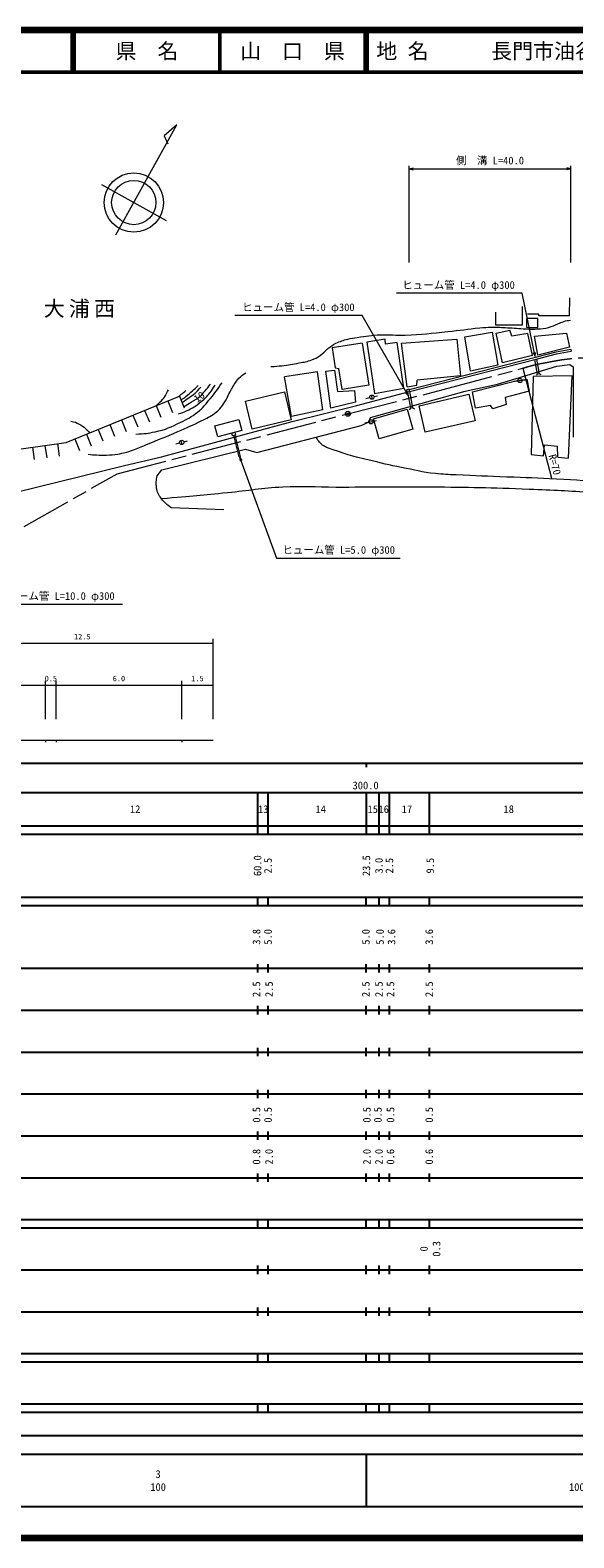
# Model space of a CAD drawing. Units: millimetres, scale not verified. Extents: x 40000 to 680000, y 20000 to 380000.
# Drawn here: x 287718 to 417583, y 20000 to 380000 of the extents above; entities that cross this region are included whole.
import ezdxf
from ezdxf.enums import TextEntityAlignment as Align

# ---------------------------------------------------------------- set-up
doc = ezdxf.new("R2010")
doc.units = ezdxf.units.MM
doc.header["$LTSCALE"] = 1000
doc.header["$PDMODE"] = 32
doc.header["$PDSIZE"] = 500
doc.linetypes.add('CHAIN', pattern=[18.5, 12, -1.5, 3.5, -1.5])
for name, color, linetype, lineweight in [('M-BGD', 7, 'Continuous', 13), ('M-BGD-HTXT', 7, 'Continuous', 13), ('M-BGD-OTRS1', 7, 'Continuous', 13), ('M-BMK', 2, 'CHAIN', 13), ('M-BMK-SRVR', 3, 'Continuous', 13), ('M-STR-HTXT', 7, 'Continuous', 13), ('M-TTL', 2, 'Continuous', 140), ('M-TTL-BAND', 7, 'Continuous', 25), ('M-TTL-LINE', 7, 'Continuous', 50), ('M-TTL-TXT', 7, 'Continuous', 13)]:
    doc.layers.add(name, color=color, linetype=linetype, lineweight=lineweight)
doc.styles.add('ＭＳ ゴシック', font='')
doc.styles.get('ＭＳ ゴシック').set_extended_font_data('MS Gothic')

msp = doc.modelspace()

# ---------------------------------------------------------------- linework, layer by layer
at = {"layer": 'M-BGD'}
for p, q in [((405306, 309642), (405306, 314046)), ((416567, 311779), (416596, 316091)), ((398855, 312635), (398855, 309642)), ((398855, 309642), (405306, 309642)), ((408945, 311165), (406297, 311157)), ((406297, 311157), (406304, 308981)), ((409214, 312175), (406521, 312167)), ((408953, 308990), (408945, 311165)), ((409215, 311759), (409214, 312175)), ((416567, 311779), (409215, 311759)), ((372503, 306194), (368133, 305495)), ((372565, 305016), (372503, 306194)), ((376454, 305236), (389612, 306254)), ((389612, 306254), (390491, 297451)), ((391524, 306764), (398094, 307849)), ((392881, 298546), (391524, 306764)), ((398094, 307849), (399391, 299995)), ((399032, 307675), (402279, 308329)), ((400577, 300565), (399032, 307675)), ((402804, 306916), (402279, 308329)), ((406568, 307603), (402804, 306916)), ((406304, 308981), (408953, 308990)), ((407685, 302299), (406568, 307603)), ((408144, 306913), (415849, 307664)), ((408968, 302359), (408144, 306913)), ((415849, 307664), (416581, 304321)), ((367020, 305299), (359820, 304125)), ((359820, 304125), (360598, 299348)), ((367020, 305299), (368647, 295267)), ((368133, 305495), (369936, 293216)), ((375357, 305429), (372565, 305016)), ((376971, 294509), (375357, 305429)), ((377794, 294799), (376454, 305236)), ((416581, 304321), (408968, 302359)), ((416888, 303822), (416974, 303330)), ((358315, 298536), (360437, 298831)), ((360437, 298831), (361147, 293724)), ((360598, 299348), (361469, 299245)), ((362282, 294234), (361469, 299245)), ((399391, 299995), (392881, 298546)), ((399351, 295498), (413550, 299775)), ((407685, 302299), (400577, 300565)), ((413550, 299775), (416608, 300170)), ((416608, 300170), (417427, 299632)), ((417427, 299632), (417427, 282792)), ((356367, 298383), (348492, 297196)), ((350170, 287778), (348492, 297196)), ((357649, 289345), (356367, 298383)), ((359532, 289776), (358315, 298536)), ((368647, 295267), (362282, 294234)), ((377794, 294799), (380110, 295215)), ((380110, 295215), (380142, 296417)), ((390491, 297451), (380142, 296417)), ((391652, 293830), (399351, 295498)), ((393404, 293643), (403086, 296082)), ((403086, 296082), (406353, 296633)), ((404206, 296248), (403204, 296104)), ((404206, 296248), (405194, 296403)), ((405194, 296403), (406091, 296531)), ((406353, 296633), (406920, 293833)), ((407846, 297273), (407426, 278654)), ((417172, 297464), (407846, 297273)), ((416323, 277775), (417172, 297464)), ((296351, 281579), (323386, 292625)), ((323386, 292625), (324520, 289848)), ((339182, 291404), (348451, 293621)), ((348451, 293621), (350041, 286974)), ((361147, 293724), (365196, 293932)), ((365196, 293932), (365442, 291133)), ((365752, 290378), (378364, 293717)), ((368861, 292242), (367878, 292000)), ((369015, 287478), (391652, 293830)), ((369461, 291891), (369223, 292863)), ((369829, 292492), (370709, 292708)), ((369936, 293216), (376971, 294509)), ((378209, 294303), (377623, 294148)), ((377623, 294148), (377778, 293562)), ((377778, 293562), (378364, 293717)), ((378364, 293717), (378209, 294303)), ((380609, 290315), (392528, 293064)), ((392528, 293064), (393986, 286742)), ((394070, 289730), (393404, 293643)), ((406920, 293833), (401156, 292280)), ((401156, 292280), (401399, 290606)), ((312277, 288086), (313412, 285309)), ((315054, 289221), (316189, 286444)), ((317831, 290356), (318966, 287579)), ((320609, 291491), (321743, 288713)), ((340772, 284757), (339182, 291404)), ((357649, 289345), (350170, 287778)), ((350295, 286574), (365752, 290378)), ((365442, 291133), (359532, 289776)), ((369755, 287194), (377733, 289471)), ((377733, 289471), (379090, 284719)), ((382067, 283993), (380609, 290315)), ((397681, 290367), (394070, 289730)), ((398217, 289559), (397681, 290367)), ((401399, 290606), (398217, 289559)), ((303946, 284682), (305081, 281905)), ((306723, 285817), (307858, 283040)), ((309500, 286952), (310635, 284174)), ((319126, 278089), (350295, 286574)), ((331864, 285547), (337566, 287065)), ((332568, 282902), (331864, 285547)), ((338270, 284421), (332568, 282902)), ((337566, 287065), (338270, 284421)), ((350041, 286974), (340772, 284757)), ((341879, 279157), (366821, 285596)), ((366821, 285596), (368720, 286437)), ((368612, 286371), (367623, 286157)), ((368612, 286371), (369587, 286595)), ((368720, 286437), (369015, 287478)), ((369587, 286595), (370473, 286786)), ((371111, 282442), (369755, 287194)), ((379090, 284719), (371111, 282442)), ((393986, 286742), (382067, 283993)), ((250495, 275107), (296351, 281579)), ((291246, 280858), (291666, 277888)), ((294217, 281278), (294636, 278307)), ((298392, 282413), (299526, 279636)), ((301169, 283547), (302304, 280770)), ((323453, 281416), (322476, 281151)), ((324062, 281080), (323800, 282045)), ((324415, 281689), (325290, 281925)), ((335905, 283791), (336581, 283971)), ((336081, 283129), (335905, 283791)), ((336757, 283309), (336081, 283129)), ((336581, 283971), (336757, 283309)), ((410334, 278367), (410538, 281004)), ((410538, 281004), (413672, 280694)), ((288276, 280439), (288695, 277469)), ((310248, 276072), (319126, 278089)), ((319139, 275036), (339122, 279954)), ((339122, 279954), (341879, 279157)), ((407426, 278654), (410334, 278367)), ((413773, 278027), (413672, 280694)), ((413773, 278027), (416323, 277775)), ((284088, 269596), (310248, 276072)), ((318062, 273574), (319139, 275036)), ((334003, 265493), (321394, 265959))]:
    msp.add_line(p, q, dxfattribs=at)
for points in [[(378236, 294201), (408744, 301965), (413366, 303205), (416888, 303822)], [(378364, 293717), (408871, 301482), (413474, 302716), (416974, 303330)]]:
    msp.add_lwpolyline(points, dxfattribs=at)
for centre in [(404699, 296336), (369342, 292377), (369097, 286493), (323931, 281562)]:
    msp.add_circle(centre, 500, dxfattribs=at)
for points, knots in [([(345194, 299664), (346460, 299738), (346814, 299771), (347847, 299882), (349477, 300057), (350384, 300215), (351991, 300536), (353179, 300774), (353872, 300839), (355008, 301263), (355823, 301568), (356263, 301810), (356971, 302317), (357755, 302880), (358062, 303360), (358824, 303953), (359536, 304507), (359950, 304811), (360751, 305225), (361796, 305765), (362456, 305913), (363586, 306243), (364444, 306494), (364955, 306513), (365839, 306643), (367996, 306958), (369207, 307196), (371387, 307260), (373707, 307330), (375010, 307117), (377329, 307206), (381300, 307359), (383515, 307640), (387470, 308024), (390459, 308314), (392116, 308646), (395107, 308910), (396234, 309010), (396867, 309064), (397998, 309088), (399455, 309119), (400272, 309032), (401727, 308960), (403432, 308875), (404382, 308732), (406089, 308669), (407195, 308628), (407818, 308583), (408924, 308645), (409965, 308703), (410551, 308790), (411565, 309032), (412468, 309248), (412930, 309517), (413794, 309856), (414350, 310075), (414634, 310269), (415205, 310445), (415807, 310631), (416054, 310661), (416788, 310757)], [0, 0, 0, 0, 1, 1, 1, 2, 2, 2, 3, 3, 3, 4, 4, 4, 5, 5, 5, 6, 6, 6, 7, 7, 7, 8, 8, 8, 9, 9, 9, 10, 10, 10, 11, 11, 11, 12, 12, 12, 13, 13, 13, 14, 14, 14, 15, 15, 15, 16, 16, 16, 17, 17, 17, 18, 18, 18, 19, 19, 19, 20, 20, 20, 20]), ([(301550, 278734), (302505, 278637), (302769, 278613), (303553, 278573), (304486, 278524), (305011, 278512), (305944, 278540), (307002, 278573), (307599, 278605), (308642, 278783), (310055, 279024), (310845, 279223), (312196, 279704), (313500, 280168), (314193, 280527), (315473, 281054), (318398, 282261), (320059, 282882), (322961, 284144), (325221, 285127), (326495, 285665), (328703, 286761), (329964, 287387), (330684, 287733), (331832, 288548), (332330, 288901), (332593, 289131), (332995, 289590), (333514, 290180), (333759, 290552), (334183, 291213), (334677, 291985), (334844, 292481), (335285, 293285), (335811, 294244), (336043, 294822), (336666, 295720), (337109, 296358), (337357, 296733), (337938, 297247), (338396, 297651), (338605, 297793), (339211, 298156)], [0, 0, 0, 0, 1, 1, 1, 2, 2, 2, 3, 3, 3, 4, 4, 4, 5, 5, 5, 6, 6, 6, 7, 7, 7, 8, 8, 8, 9, 9, 9, 10, 10, 10, 11, 11, 11, 12, 12, 12, 13, 13, 13, 14, 14, 14, 14]), ([(312948, 283565), (315068, 283643), (315810, 283725), (317600, 284098), (320084, 284616), (321405, 285258), (323682, 286376), (325306, 287173), (326232, 287637), (327656, 288751), (329043, 289836), (329626, 290673), (330758, 292022), (331942, 293433), (332311, 293991), (333544, 295826)], [0, 0, 0, 0, 1, 1, 1, 2, 2, 2, 3, 3, 3, 4, 4, 4, 5, 5, 5, 5]), ([(323149, 288363), (324050, 288657), (324332, 288783), (325064, 289114), (326528, 289777), (327307, 290280), (328553, 291295), (329461, 292035), (329939, 292505), (330661, 293428), (331182, 294093), (331364, 294363), (331873, 295221)], [0, 0, 0, 0, 1, 1, 1, 2, 2, 2, 3, 3, 3, 4, 4, 4, 4]), ([(324424, 290083), (325324, 290639), (325557, 290785), (326275, 291247), (327096, 291775), (327620, 291990), (328359, 292628), (328861, 293061), (329086, 293364), (329522, 293864), (330045, 294463), (330206, 294688), (330782, 295463)], [0, 0, 0, 0, 1, 1, 1, 2, 2, 2, 3, 3, 3, 4, 4, 4, 4]), ([(317831, 290356), (318405, 290824), (318590, 290979), (319013, 291440), (319458, 291924), (319681, 292224), (320031, 292781), (320346, 293283), (320445, 293483), (320742, 294122)], [0, 0, 0, 0, 1, 1, 1, 2, 2, 2, 3, 3, 3, 3]), ([(323208, 292553), (323505, 292790), (323581, 292852), (323817, 293045), (324248, 293397), (324382, 293514), (324907, 293961)], [0, 0, 0, 0, 1, 1, 1, 2, 2, 2, 2]), ([(323774, 291676), (324333, 292073), (324487, 292189), (324929, 292539), (325556, 293036), (325876, 293352), (326469, 293888), (327005, 294373), (327176, 294533), (327826, 295148)], [0, 0, 0, 0, 1, 1, 1, 2, 2, 2, 3, 3, 3, 3]), ([(324026, 291059), (324815, 291631), (325015, 291776), (325645, 292240), (326234, 292673), (326602, 292869), (327147, 293355), (327708, 293854), (327891, 294078), (328456, 294760)], [0, 0, 0, 0, 1, 1, 1, 2, 2, 2, 3, 3, 3, 3]), ([(297472, 286671), (298374, 286421), (298706, 286335), (299421, 285949), (300089, 285588), (300452, 285340), (301004, 284818), (301378, 284465), (301517, 284315), (301892, 283843)], [0, 0, 0, 0, 1, 1, 1, 2, 2, 2, 3, 3, 3, 3]), ([(560536, 272025), (554675, 271296), (553125, 271112), (548396, 270374), (544217, 269722), (541884, 269300), (537724, 268534), (533639, 267782), (531374, 267242), (527297, 266448), (524520, 265908), (522940, 265727), (520182, 265099), (517519, 264492), (516112, 263804), (513435, 263259), (510407, 262642), (508655, 262625), (505584, 262278), (503097, 261996), (501708, 261638), (499205, 261664), (494872, 261710), (492471, 262276), (488165, 262768), (480447, 263651), (476133, 264234), (468435, 265278), (462643, 266063), (459413, 266608), (453633, 267486), (446089, 268632), (441871, 269325), (434333, 270512), (431106, 271020), (429320, 271465), (426073, 271820), (421156, 272358), (418387, 272527), (413448, 272812), (408820, 273078), (406222, 273113), (401590, 273303), (396863, 273496), (394212, 273551), (389487, 273793), (387537, 273893), (386439, 273906), (384498, 274120), (381303, 274473), (379555, 274968), (376402, 275592), (373384, 276190), (371701, 276570), (368715, 277310), (364758, 278290), (362534, 278867), (358710, 280281), (358365, 280409), (358188, 280524), (357874, 280717), (356942, 281292), (356715, 281800), (355998, 282802)], [0, 0, 0, 0, 1, 1, 1, 2, 2, 2, 3, 3, 3, 4, 4, 4, 5, 5, 5, 6, 6, 6, 7, 7, 7, 8, 8, 8, 9, 9, 9, 10, 10, 10, 11, 11, 11, 12, 12, 12, 13, 13, 13, 14, 14, 14, 15, 15, 15, 16, 16, 16, 17, 17, 17, 18, 18, 18, 19, 19, 19, 20, 20, 20, 21, 21, 21, 21]), ([(321394, 265959), (320737, 266457), (320532, 266601), (320037, 267079), (319656, 267447), (319446, 267659), (319111, 268069), (318818, 268430), (318640, 268628), (318422, 269039), (318164, 269523), (318104, 269838), (317976, 270371), (317877, 270788), (317870, 271032), (317847, 271459), (317817, 272016), (317833, 272334), (317922, 272885), (317966, 273156), (317982, 273256), (318062, 273574)], [0, 0, 0, 0, 1, 1, 1, 2, 2, 2, 3, 3, 3, 4, 4, 4, 5, 5, 5, 6, 6, 6, 7, 7, 7, 7]), ([(319040, 268160), (326726, 268830), (328685, 268995), (334860, 269601), (340017, 270107), (342881, 270682), (348054, 270964), (352988, 271233), (355762, 270914), (360703, 270909), (369562, 270901), (374525, 271057), (383383, 270964), (392572, 270868), (397721, 270785), (406904, 270432), (412851, 270204), (416185, 270068), (422115, 269574), (429045, 268996), (432905, 268407), (439780, 267366), (444937, 266585), (447772, 265833), (452906, 264912), (459845, 263667), (463721, 262890), (470693, 261845), (479010, 260600), (483659, 259744), (492038, 259024), (495330, 258741), (497187, 258395), (500486, 258579), (505178, 258841), (507794, 259265), (512426, 260051), (516738, 260783), (519112, 261413), (523385, 262341), (527512, 263238), (529800, 263852), (533935, 264713), (538995, 265767), (541829, 266380), (546938, 267166), (550949, 267783), (553235, 267859), (557242, 268502), (558511, 268706), (558927, 268765), (560487, 269046)], [0, 0, 0, 0, 1, 1, 1, 2, 2, 2, 3, 3, 3, 4, 4, 4, 5, 5, 5, 6, 6, 6, 7, 7, 7, 8, 8, 8, 9, 9, 9, 10, 10, 10, 11, 11, 11, 12, 12, 12, 13, 13, 13, 14, 14, 14, 15, 15, 15, 16, 16, 16, 17, 17, 17, 17])]:
    msp.add_open_spline(points, degree=3, knots=knots, dxfattribs=at)
at = {"layer": 'M-BGD-HTXT'}
for p, q in [((331425, 215496), (331425, 234638)), ((268925, 233638), (331425, 233638)), ((271425, 223638), (291425, 223638)), ((291425, 215496), (291425, 224638)), ((291425, 223638), (293925, 223638)), ((293925, 215496), (293925, 224638)), ((293925, 223638), (323925, 223638)), ((323925, 215496), (323925, 224638)), ((323925, 223638), (331425, 223638)), ((271425, 210496), (291425, 210496)), ((291425, 210496), (291425, 209996)), ((291425, 210496), (293925, 210496)), ((293925, 210496), (293925, 209996)), ((293925, 210496), (323925, 210496)), ((323925, 210496), (323925, 209996)), ((323925, 210496), (331425, 210496))]:
    msp.add_line(p, q, dxfattribs=at)
at = {"layer": 'M-BGD-OTRS1'}
for p, q in [((408879, 297882), (408277, 301330)), ((409372, 297968), (408763, 301454)), ((408879, 297882), (408680, 297580)), ((409372, 297968), (408879, 297882)), ((409372, 297968), (409662, 297774)), ((377814, 293572), (378555, 289711)), ((378299, 293700), (379046, 289805)), ((378555, 289711), (378282, 289340)), ((379046, 289805), (378555, 289711)), ((379046, 289805), (379482, 289574)), ((336280, 283182), (337593, 278136)), ((336570, 283260), (337883, 278211))]:
    msp.add_line(p, q, dxfattribs=at)
at = {"layer": 'M-BMK'}
for p, q in [((386398, 294166), (405326, 299275)), ((363621, 288400), (386398, 294166)), ((308496, 274080), (363621, 288400)), ((286313, 261475), (308496, 274080))]:
    msp.add_line(p, q, dxfattribs=at)
msp.add_open_spline([(405326, 299275), (406325, 299590), (406609, 299664), (407439, 299886), (409145, 300343), (410130, 300483), (411865, 300812), (413433, 301110), (414313, 301280), (415898, 301472), (417319, 301644), (418119, 301716), (419549, 301779), (420837, 301836), (421560, 301784), (422848, 301738), (426079, 301624), (427883, 301433), (431105, 301176), (433099, 301016), (434213, 300893), (436200, 300657), (438855, 300341), (440330, 300062), (442984, 299736), (447674, 299160), (450311, 298924), (455003, 298367), (456103, 298236), (456719, 298163), (457816, 298010), (459429, 297786), (460332, 297649), (461934, 297357), (463787, 297020), (464819, 296803), (466661, 296411), (468587, 296000), (469666, 295771), (471581, 295312), (474040, 294723), (475418, 294387), (477852, 293701), (480043, 293084), (481239, 292634), (483411, 291958), (485814, 291211), (487149, 290755), (489566, 290056), (491894, 289383), (493186, 288937), (495563, 288469), (497020, 288182), (497847, 288067), (499325, 287924), (501711, 287692), (503050, 287593), (505443, 287458), (506121, 287420), (506338, 287405), (507178, 287367)], degree=3, knots=[0, 0, 0, 0, 1, 1, 1, 2, 2, 2, 3, 3, 3, 4, 4, 4, 5, 5, 5, 6, 6, 6, 7, 7, 7, 8, 8, 8, 9, 9, 9, 10, 10, 10, 11, 11, 11, 12, 12, 12, 13, 13, 13, 14, 14, 14, 15, 15, 15, 16, 16, 16, 17, 17, 17, 18, 18, 18, 19, 19, 19, 20, 20, 20, 20], dxfattribs=at)
at = {"layer": 'M-BMK-SRVR'}
for p, q in [((308206, 331109), (322736, 357356)), ((322736, 357356), (319756, 354772)), ((319756, 354772), (320603, 352822)), ((304764, 343109), (320203, 334562))]:
    msp.add_line(p, q, dxfattribs=at)
for centre, radius in [((312483, 338835), 7059), ((312483, 338835), 5294), ((363621, 288400), 600)]:
    msp.add_circle(centre, radius, dxfattribs=at)
msp.add_point((363621, 288400), dxfattribs=at)
at = {"layer": 'M-STR-HTXT'}
for p, q in [((378236, 324511), (378236, 347600)), ((378236, 346911), (379236, 347161)), ((378236, 346911), (416888, 346911)), ((378236, 346911), (379236, 346661)), ((416888, 346911), (415888, 347161)), ((416888, 346911), (415888, 346661)), ((416888, 324511), (416888, 347600)), ((405239, 317181), (375244, 317181)), ((408379, 302037), (405239, 317181)), ((367011, 311874), (336626, 311874)), ((377972, 292748), (367011, 311874)), ((408379, 302037), (407931, 302965)), ((408379, 302037), (408421, 303067)), ((405357, 299264), (412275, 273017)), ((377972, 292748), (377258, 293492)), ((377972, 292748), (377692, 293740)), ((337739, 278097), (346579, 253926)), ((337739, 278097), (337848, 277072)), ((337739, 278097), (338318, 277243)), ((346579, 253926), (376078, 253926)), ((278829, 242922), (309742, 242922))]:
    msp.add_line(p, q, dxfattribs=at)
at = {"layer": 'M-TTL'}
for p, q in [((680000, 380000), (40000, 380000)), ((40000, 20000), (680000, 20000))]:
    msp.add_line(p, q, dxfattribs=at)
at = {"layer": 'M-TTL-BAND'}
for p, q in [((40000, 205000), (579000, 205000)), ((368000, 205000), (368000, 204000)), ((68000, 198000), (579000, 198000)), ((342000, 198000), (342000, 188000)), ((344500, 198000), (344500, 188000)), ((368000, 198000), (368000, 188000)), ((371000, 198000), (371000, 188000)), ((373500, 198000), (373500, 188000)), ((383000, 198000), (383000, 188000)), ((40000, 190000), (579000, 190000)), ((40000, 188000), (579000, 188000)), ((40000, 173000), (579000, 173000)), ((342000, 173000), (342000, 171000)), ((344500, 173000), (344500, 171000)), ((368000, 171000), (368000, 173000)), ((371000, 173000), (371000, 171000)), ((373500, 173000), (373500, 171000)), ((383000, 173000), (383000, 171000)), ((40000, 171000), (579000, 171000)), ((40000, 156000), (579000, 156000)), ((342000, 157000), (342000, 155000)), ((344500, 157000), (344500, 155000)), ((368000, 155000), (368000, 157000)), ((371000, 157000), (371000, 155000)), ((373500, 157000), (373500, 155000)), ((383000, 157000), (383000, 155000)), ((46000, 146000), (579000, 146000)), ((342000, 147000), (342000, 145000)), ((344500, 147000), (344500, 145000)), ((368000, 145000), (368000, 147000)), ((371000, 147000), (371000, 145000)), ((373500, 147000), (373500, 145000)), ((383000, 147000), (383000, 145000)), ((342000, 137000), (342000, 135000)), ((344500, 137000), (344500, 135000)), ((368000, 135000), (368000, 137000)), ((371000, 137000), (371000, 135000)), ((373500, 137000), (373500, 135000)), ((383000, 137000), (383000, 135000)), ((52000, 136000), (579000, 136000)), ((46000, 126000), (579000, 126000)), ((342000, 127000), (342000, 125000)), ((344500, 127000), (344500, 125000)), ((368000, 125000), (368000, 127000)), ((371000, 127000), (371000, 125000)), ((373500, 127000), (373500, 125000)), ((383000, 127000), (383000, 125000)), ((52000, 116000), (579000, 116000)), ((342000, 117000), (342000, 115000)), ((344500, 117000), (344500, 115000)), ((368000, 115000), (368000, 117000)), ((371000, 117000), (371000, 115000)), ((373500, 117000), (373500, 115000)), ((383000, 117000), (383000, 115000)), ((46000, 106000), (579000, 106000)), ((342000, 107000), (342000, 105000)), ((344500, 107000), (344500, 105000)), ((368000, 105000), (368000, 107000)), ((371000, 107000), (371000, 105000)), ((373500, 107000), (373500, 105000)), ((383000, 107000), (383000, 105000)), ((40000, 96000), (579000, 96000)), ((40000, 94000), (579000, 94000)), ((342000, 96000), (342000, 94000)), ((344500, 96000), (344500, 94000)), ((368000, 94000), (368000, 96000)), ((371000, 96000), (371000, 94000)), ((373500, 96000), (373500, 94000)), ((383000, 96000), (383000, 94000)), ((49000, 84000), (579000, 84000)), ((342000, 85000), (342000, 83000)), ((344500, 85000), (344500, 83000)), ((368000, 83000), (368000, 85000)), ((371000, 85000), (371000, 83000)), ((373500, 85000), (373500, 83000)), ((383000, 85000), (383000, 83000)), ((40000, 74000), (579000, 74000)), ((342000, 75000), (342000, 73000)), ((344500, 75000), (344500, 73000)), ((368000, 73000), (368000, 75000)), ((371000, 75000), (371000, 73000)), ((373500, 75000), (373500, 73000)), ((383000, 75000), (383000, 73000)), ((40000, 64000), (579000, 64000)), ((40000, 62000), (579000, 62000)), ((342000, 64000), (342000, 62000)), ((344500, 64000), (344500, 62000)), ((368000, 62000), (368000, 64000)), ((371000, 64000), (371000, 62000)), ((373500, 64000), (373500, 62000)), ((383000, 64000), (383000, 62000)), ((40000, 52000), (579000, 52000)), ((342000, 52000), (342000, 50000)), ((344500, 52000), (344500, 50000)), ((368000, 50000), (368000, 52000)), ((371000, 52000), (371000, 50000)), ((373500, 52000), (373500, 50000)), ((383000, 52000), (383000, 50000)), ((40000, 50000), (579000, 50000)), ((70805, 44406), (565903, 44406)), ((40000, 40000), (579000, 40000)), ((368000, 40000), (368000, 27500)), ((68000, 27500), (579000, 27500))]:
    msp.add_line(p, q, dxfattribs=at)
at = {"layer": 'M-TTL-LINE'}
for p, q in [((297750, 380000), (297750, 370000)), ((298250, 380000), (298250, 370000)), ((333000, 380000), (333000, 370000)), ((367750, 380000), (367750, 370000)), ((368250, 380000), (368250, 370000)), ((40000, 370000), (680000, 370000))]:
    msp.add_line(p, q, dxfattribs=at)

# ---------------------------------------------------------------- texts
at = {"layer": 'M-BGD', "style": 'ＭＳ ゴシック'}
msp.add_text('10', height=1833, rotation=37.266, dxfattribs=at).set_placement((328101, 292442), align=Align.MIDDLE_CENTER)
at = {"layer": 'M-BGD-HTXT', "style": 'ＭＳ ゴシック'}
for s, p in [('12.5', (300175, 234138)), ('0.5', (292675, 224138)), ('6.0', (308925, 224138)), ('1.5', (327675, 224138))]:
    msp.add_text(s, height=1320, dxfattribs=at).set_placement(p, align=Align.BOTTOM_CENTER)
at = {"layer": 'M-BGD-HTXT', "insert": (299982, 313327), "char_height": 3666, "attachment_point": 5, "style": 'ＭＳ ゴシック'}
msp.add_mtext('\\T1.2;大浦西', dxfattribs=at)
at = {"layer": 'M-STR-HTXT', "style": 'ＭＳ ゴシック'}
for s, p in [('側\u3000溝 L=40.0', (397562, 347411)), ('ヒューム管 L=4.0 φ300', (390046, 317681)), ('ヒューム管 L=4.0 φ300', (351783, 312374)), ('ヒューム管 L=5.0 φ300', (361412, 254426)), ('ヒューム管 L=10.0 φ300', (293848, 243422))]:
    msp.add_text(s, height=1833, dxfattribs=at).set_placement(p, align=Align.BOTTOM_CENTER)
msp.add_text('R=70', height=1833, rotation=284.767, dxfattribs=at).set_placement((411627, 275894), align=Align.BOTTOM_CENTER)
at = {"layer": 'M-TTL-BAND', "style": 'ＭＳ ゴシック'}
msp.add_text('300.0', height=1833, dxfattribs=at).set_placement((367844, 198195), align=Align.BOTTOM_CENTER)
for s, p in [('12', (312794, 194000)), ('13', (343385, 194000)), ('14', (357125, 194000)), ('15', (369559, 194000)), ('16', (372163, 194000)), ('17', (377719, 194000)), ('18', (402016, 194000)), ('3', (318288, 35238)), ('100', (318288, 32131)), ('100', (418288, 32131))]:
    msp.add_text(s, height=1833, dxfattribs=at).set_placement(p, align=Align.MIDDLE_CENTER)
for s, p in [('60.0', (342016, 180500)), ('2.5', (344516, 180500)), ('23.5', (368013, 180500)), ('3.0', (371017, 180500)), ('2.5', (373517, 180500)), ('9.5', (383267, 180500)), ('3.8', (341766, 163500)), ('5.0', (344516, 163500)), ('5.0', (367887, 163500)), ('5.0', (371267, 163500)), ('3.6', (374017, 163500)), ('3.6', (383017, 163500)), ('2.5', (341766, 151000)), ('2.5', (344766, 151000)), ('2.5', (367887, 151000)), ('2.5', (371017, 151000)), ('2.5', (373767, 151000)), ('2.5', (383017, 151000)), ('0.5', (341766, 121000)), ('0.5', (344516, 121000)), ('0.5', (368137, 121000)), ('0.5', (370767, 121000)), ('0.5', (373767, 121000)), ('0.5', (383017, 121000)), ('0.8', (341766, 111000)), ('2.0', (344766, 111000)), ('2.0', (368137, 111000)), ('2.0', (371017, 111000)), ('0.6', (373767, 111000)), ('0.6', (383017, 111000)), ('0.3', (384767, 89000)), ('0', (381767, 89000))]:
    msp.add_text(s, height=1833, rotation=90, dxfattribs=at).set_placement(p, align=Align.MIDDLE_CENTER)
at = {"layer": 'M-TTL-TXT', "style": 'ＭＳ ゴシック'}
for s, p in [('県\u3000名', (315625, 375000)), ('山\u3000口\u3000県', (350375, 375000))]:
    msp.add_text(s, height=3666, dxfattribs=at).set_placement(p, align=Align.MIDDLE_CENTER)
msp.add_text('地 名      長門市油谷向津具下', height=3666, dxfattribs=at).set_placement((370380, 375000), align=Align.MIDDLE_LEFT)

doc.saveas('drawing.dxf')
